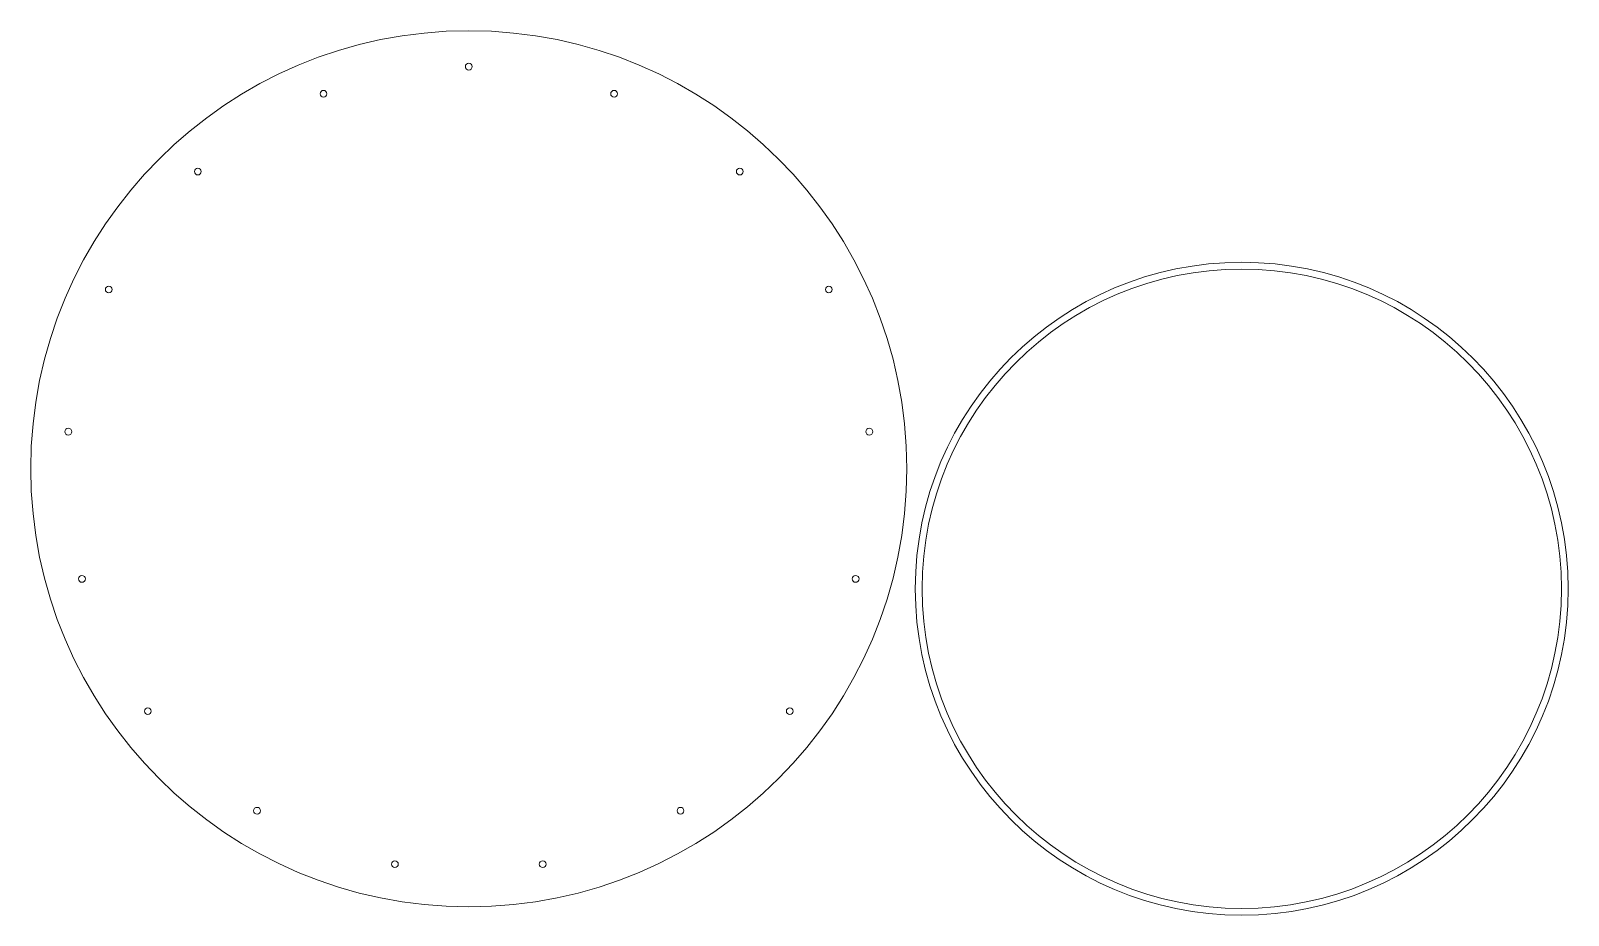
# Model space of a CAD drawing. Header units: inches. Extents: x 6 to 146, y 0 to 34.
# Drawn here: x 89.6 to 146.1, y 0.3 to 32.8 of the extents above; entities that cross this region are included whole.
import ezdxf

# ---------------------------------------------------------------- set-up
doc = ezdxf.new("R2010")
doc.units = ezdxf.units.IN
doc.header["$MEASUREMENT"] = 0
doc.layers.add('cut', color=6, linetype='Continuous', lineweight=0)
doc.layers.add('etch', color=1, linetype='Continuous', lineweight=0)

msp = doc.modelspace()

# ---------------------------------------------------------------- linework, layer by layer
at = {"layer": 'cut'}
for centre, radius in [((105.684, 16.74), 16.1), ((105.684, 31.522), 0.125), ((100.344, 30.524), 0.125), ((111.024, 30.524), 0.125), ((95.726, 27.664), 0.125), ((115.643, 27.664), 0.125), ((134.093, 12.331), 12), ((92.452, 23.329), 0.125), ((118.917, 23.329), 0.125), ((90.965, 18.104), 0.125), ((120.403, 18.104), 0.125), ((91.466, 12.694), 0.125), ((119.902, 12.694), 0.125), ((93.888, 7.831), 0.125), ((117.481, 7.831), 0.125), ((97.902, 4.172), 0.125), ((113.466, 4.172), 0.125), ((102.968, 2.209), 0.125), ((108.4, 2.209), 0.125)]:
    msp.add_circle(centre, radius, dxfattribs=at)
at = {"layer": 'etch'}
msp.add_circle((134.093, 12.331), 11.75, dxfattribs=at)

doc.saveas('drawing.dxf')
